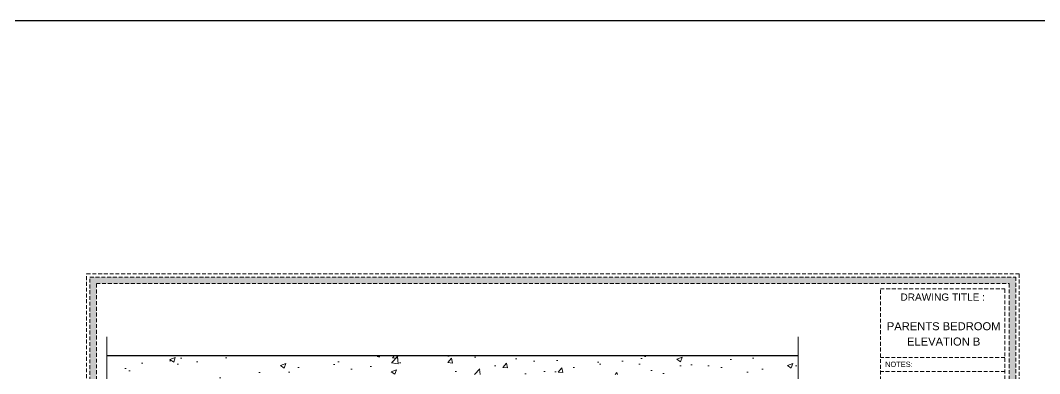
# Model space of a CAD drawing. Header units: millimetres. Extents: x 56222 to 3066687, y -650199 to -121287.
# Drawn here: x 134305.2 to 134570.2, y -183472.9 to -183380.9 of the extents above; entities that cross this region are included whole.
import ezdxf
from ezdxf.enums import TextEntityAlignment as Align

# ---------------------------------------------------------------- set-up
doc = ezdxf.new("R2010")
doc.units = ezdxf.units.MM
doc.header["$MEASUREMENT"] = 0
doc.linetypes.add('DASHEDX2', pattern=[1.5, 1, -0.5])
for name, color, linetype, lineweight in [('Dimension', 10, 'DASHEDX2', 20), ('FURNITURE-1', 252, 'Continuous', 13), ('NAME PLATE', 7, 'Continuous', 25), ('SECTION ( SLAB PLine )', 104, 'Continuous', 30), ('Text', 7, 'Continuous', 15), ('XX~SLAB ( BEAM )~ ( DIM )', 7, 'Continuous', 9)]:
    doc.layers.add(name, color=color, linetype=linetype, lineweight=lineweight)
doc.styles.add('Arial', font='arial.ttf')

msp = doc.modelspace()

# ---------------------------------------------------------------- hatches: boundary and pattern name
at = {"layer": 'Dimension', "true_color": 0xd39e00}
h = msp.add_hatch(color=42, dxfattribs=at)
h.paths.add_polyline_path([(134323.291, -183447.734), (134323.291, -183617.16), (134563.996, -183617.16), (134563.996, -183447.734)])
h.paths.add_polyline_path([(134324.981, -183449.423), (134562.307, -183449.423), (134562.307, -183615.471), (134324.981, -183615.471)], flags=16)
at = {"layer": 'FURNITURE-1', "lineweight": 18, "true_color": 0xc7c8ca}
h = msp.add_hatch(dxfattribs=at)
h.set_pattern_fill('AR-CONC', color=9, scale=2)
h.set_pattern_definition([(50, (1626.342, -100.886), (14.34520365, -1.2550427), [1.5, -16.5]), (355, (1626.342, -100.886), (-2.7750267, 15.0438427), [1.2, -13.2]), (100.4514445, (1627.538, -100.991), (11.5701769, 13.7887998), [1.2748038, -14.0228422]), (46.1842, (1626.342, -96.886), (21.3448266, -3.3103856), [2.25, -24.75]), (96.635635, (1628.12, -97.162), (18.693239, 19.482372), [1.9122068, -21.0342752]), (351.184164, (1626.342, -96.886), (18.693239, 19.482372), [1.8, -19.8]), (21, (1628.342, -97.886), (11.93814104, -8.0523778), [1.5, -16.5]), (326, (1628.342, -97.886), (4.8663066, 14.5030009), [1.2, -13.2]), (71.451445, (1629.337, -98.557), (16.8044475, 6.45062306), [1.2748038, -14.0228422]), (37.5, (1626.342, -100.8863), (0.24319711, 6.65787708), [0, -13.04, 0, -13.4, 0, -13.25]), (7.5, (1626.342, -100.886), (5.26139075, 7.88823424), [0, -7.64, 0, -12.74, 0, -5.05]), (327.5, (1621.882, -100.8863), (10.67644872, -0.45109743), [0, -5, 0, -15.6, 0, -20.7]), (317.5, (1619.882, -100.886), (11.6637234, 2.00209965), [0, -6.5, 0, -10.36, 0, -14.7])])
h.paths.add_polyline_path([(134362.221, -183473.12), (134494.221, -183473.12), (134494.221, -183486.12), (134503.221, -183486.12), (134503.221, -183473.12), (134507.413, -183473.12), (134507.413, -183468.12), (134327.714, -183468.12), (134327.714, -183473.12), (134344.221, -183473.12), (134344.221, -183486.12), (134362.221, -183486.12)])

# ---------------------------------------------------------------- linework, layer by layer
at = {"layer": 'Dimension', "color": 42, "true_color": 0xd39e00}
for p, q in [((134561.163, -183468.685, 0.119), (134528.819, -183468.685, 0.119)), ((134561.163, -183472.329, 0.119), (134528.819, -183472.329, 0.119))]:
    msp.add_line(p, q, dxfattribs=at)
at = {"layer": 'Dimension', "color": 42, "true_color": 0xd39e00, "elevation": 0.119}
for points in [[(134322.447, -183446.889), (134564.84, -183446.889), (134564.84, -183618.005), (134322.447, -183618.005)], [(134323.291, -183447.734), (134563.996, -183447.734), (134563.996, -183617.16), (134323.291, -183617.16)], [(134324.981, -183449.423), (134562.307, -183449.423), (134562.307, -183615.471), (134324.981, -183615.471)], [(134528.819, -183614.081), (134528.819, -183450.814), (134561.163, -183450.814), (134561.163, -183614.081)]]:
    msp.add_lwpolyline(points, close=True, dxfattribs=at)
at = {"layer": 'SECTION ( SLAB PLine )', "color": 1}
msp.add_line((134327.714, -183468.12), (134507.413, -183468.12), dxfattribs=at)
at = {"layer": 'Text', "color": 251, "linetype": 'Continuous', "lineweight": 0, "true_color": 0x636466}
for points in [[(134327.714, -183463.303), (134327.714, -183529.489), (134326.453, -183530.269), (134328.887, -183530.519), (134327.714, -183531.356), (134327.714, -183600.485)], [(134507.413, -183463.303), (134507.413, -183529.489), (134506.152, -183530.269), (134508.586, -183530.519), (134507.413, -183531.356), (134507.413, -183600.485)]]:
    msp.add_lwpolyline(points, dxfattribs=at)
at = {"layer": 'XX~SLAB ( BEAM )~ ( DIM )', "color": 3, "lineweight": 30}
msp.add_lwpolyline([(133742.493, -183380.928), (135103.431, -183380.928), (135103.431, -184087.118), (133742.493, -184087.118)], close=True, dxfattribs=at)

# ---------------------------------------------------------------- texts
at = {"layer": 'NAME PLATE', "style": 'Arial'}
for s, height, p in [('DRAWING TITLE : ', 1.87639, (134545.375, -183453.869, 0.119)), ('PARENTS BEDROOM', 2.08042, (134545.246, -183461.563, 0.23)), ('ELEVATION B', 2.08042, (134545.257, -183465.546, 0.23)), ('NOTES:', 1.3787, (134533.617, -183471.116, 0.119))]:
    msp.add_text(s, height=height, dxfattribs=at).set_placement(p, align=Align.CENTER)

doc.saveas('drawing.dxf')
